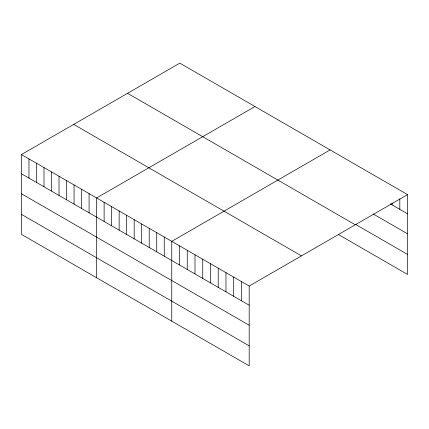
<?xml version="1.0" encoding="UTF-8"?>
<svg xmlns="http://www.w3.org/2000/svg" width="429" height="429" viewBox="0 0 429 429"><rect width="100%" height="100%" fill="white"/><g stroke="black" fill="none" stroke-linecap="round" stroke-linejoin="round"><path stroke-width="0.64" d="M21.45 154.563L249.19 286.052L249.19 365.862L21.45 234.379L21.45 154.563L179.81 63.138L407.55 194.621L407.55 274.437L338.417 234.518M254.965 106.526L96.605 197.957L96.605 277.767M330.115 149.919L171.761 241.345L171.761 321.16M249.19 286.052L407.55 194.621M390.406 203.904L407.55 213.803M373.257 214.017L407.55 233.816M355.561 224.41L407.55 254.429M127.552 93.308L355.292 224.791M73.708 124.394L301.448 255.877M21.45 173.745L249.19 305.234M21.45 193.758L249.19 325.241M21.45 214.371L249.19 345.854M399.807 198.75L399.807 209.336M392.063 202.879L392.063 204.864M241.447 281.58L241.447 300.761M233.703 277.107L233.703 296.294M225.96 272.64L225.96 291.822M218.216 268.168L218.216 287.35M210.473 263.696L210.473 282.883M202.735 259.229L202.735 278.41M194.991 254.756L194.991 273.938M187.248 250.284L187.248 269.471M179.504 245.817L179.504 264.999M164.243 237.006L164.243 256.188M156.73 232.668L156.73 251.85M149.212 228.33L149.212 247.512M141.699 223.986L141.699 243.173M134.18 219.648L134.18 238.835M126.668 215.31L126.668 234.491M119.149 210.971L119.149 230.153M111.637 206.633L111.637 225.815M104.118 202.295L104.118 221.477M89.087 193.613L89.087 212.8M81.574 189.275L81.574 208.462M74.056 184.937L74.056 204.118M66.543 180.598L66.543 199.78M59.025 176.26L59.025 195.442M51.512 171.922L51.512 191.103M43.994 167.583L43.994 186.765M36.481 163.24L36.481 182.427M28.963 158.902L28.963 178.089"/></g></svg>
